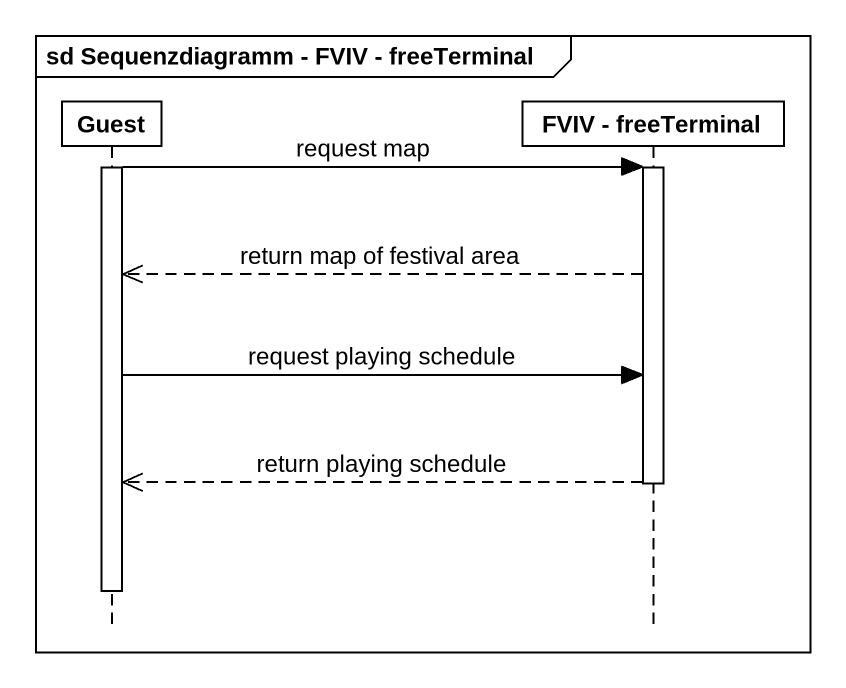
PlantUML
@startuml
mainframe sd Sequenzdiagramm - FVIV - freeTerminal
hide footbox
participant Guest
participant "FVIV - freeTerminal" as FVIV_freeTerminal

activate Guest
Guest -> FVIV_freeTerminal : request map
activate FVIV_freeTerminal
FVIV_freeTerminal -->> Guest : return map of festival area
Guest -> FVIV_freeTerminal : request playing schedule
FVIV_freeTerminal -->> Guest : return playing schedule
deactivate FVIV_freeTerminal
deactivate Guest
@enduml
